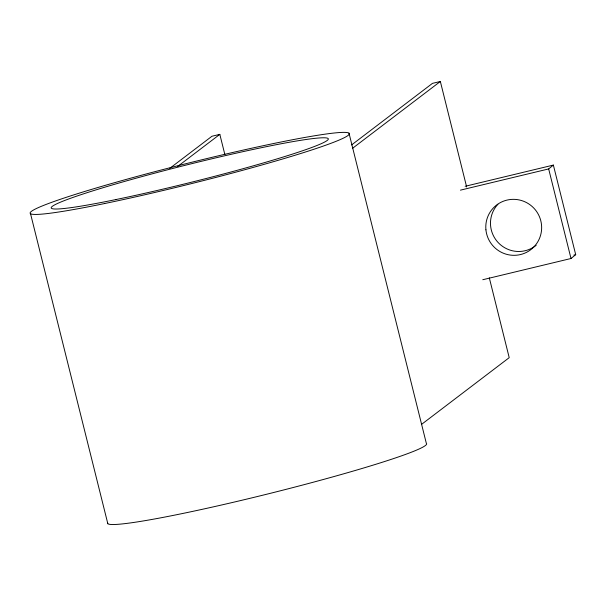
<?xml version="1.0" encoding="UTF-8"?>
<svg xmlns="http://www.w3.org/2000/svg" width="606" height="606" viewBox="0 0 606 606"><rect width="100%" height="100%" fill="white"/><g stroke="black" fill="none" stroke-linecap="round" stroke-linejoin="round"><path stroke-width="0.91" d="M460.439 190.148L548.672 168.93L553.369 165.082L575.7 254.656L571.003 258.504L482.777 279.722M169.778 168.347L211.948 136.252L219.826 134.358L224.856 154.538M177.74 166.392L219.826 134.358M351.601 144.925L432.472 83.363L440.35 81.477L466.658 186.996M352.616 148.258L440.35 81.477M421.473 424.442L509.214 357.661L489.307 277.836M465.135 186.3L553.369 165.082M573.859 255.096L575.7 254.656M548.672 168.93L571.003 258.504M349.003 133.176L426.321 443.281A164.438 10.325 -14 0 1 269.109 493.632A164.438 10.325 -14 0 1 107.618 522.683M30.512 213.623L107.83 523.72M536.181 245.278A28.118 27.815 50.7 0 1 498.102 242.498A28.118 27.815 50.7 0 1 497.905 204.267M104.686 203.525A164.438 10.325 -14 0 0 349.215 134.221A164.438 10.325 -14 0 0 115.375 182.451A164.438 10.325 -14 0 0 104.686 203.525M115.875 199.563A142.804 8.969 -14 0 0 328.232 139.372A142.804 8.969 -14 0 0 125.162 181.262A142.804 8.969 -14 0 0 115.875 199.563M485.921 229.803A28.118 27.815 50.7 0 0 530.008 250.248A28.118 27.815 50.7 0 0 525.235 201.95A28.118 27.815 50.7 0 0 485.921 229.803"/></g></svg>
